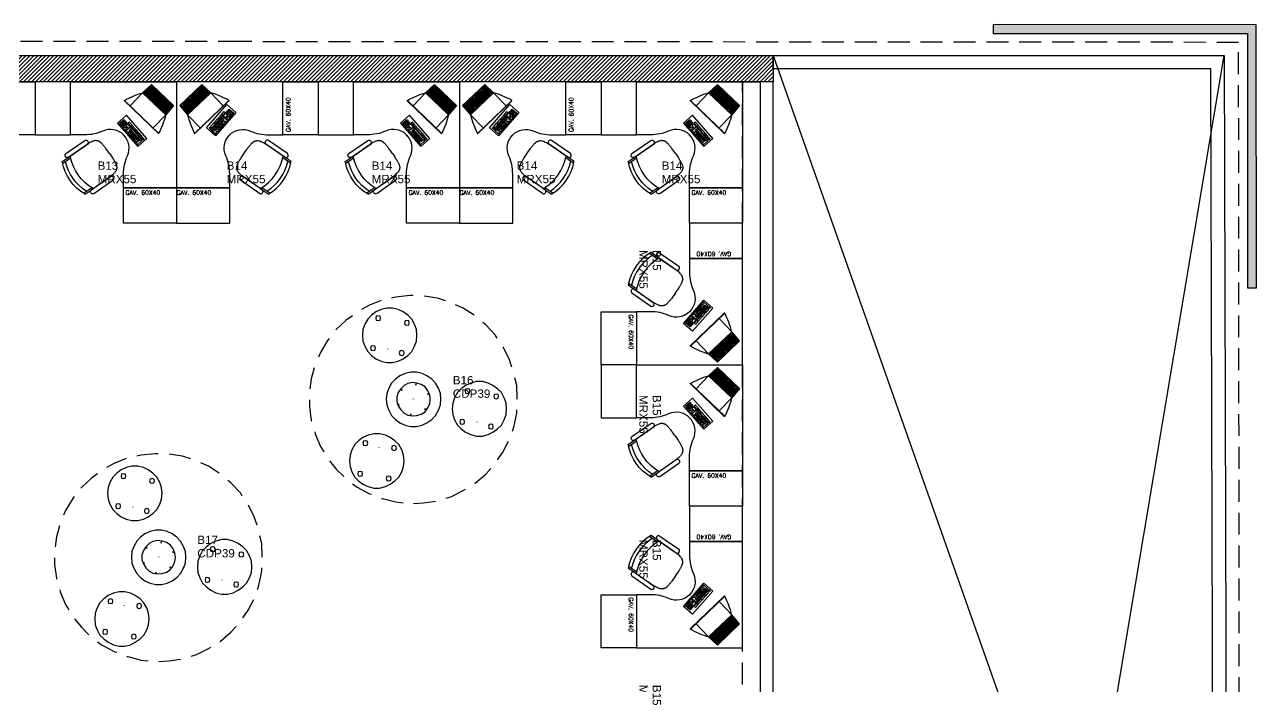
# Model space of a CAD drawing. Header units: millimetres. Extents: x -101 to 3415, y -52 to 1366.
# Drawn here: x 103.34 to 117.38, y 122.81 to 130.35 of the extents above; entities that cross this region are included whole.
import ezdxf

# ---------------------------------------------------------------- set-up
doc = ezdxf.new("R2010")
doc.units = ezdxf.units.MM
doc.linetypes.add('XR LINDERO N$0$A-100a LALA IRAPUATO nave equipo$0$HIDDEN', pattern=[0.375, 0.25, -0.125])
doc.linetypes.add('XR N1-N2$0$HIDDEN', pattern=[0.375, 0.25, -0.125])
for name, color, linetype in [('00_ARQ', 8, 'Continuous'), ('ARQ_MOBILIARIO', 8, 'Continuous'), ('Texto_Iluminación', 7, 'Continuous')]:
    doc.layers.add(name, color=color, linetype=linetype)
doc.styles.add('ROMANS', font='romans.shx')
doc.styles.add('TÍTULO', font='arial.ttf', dxfattribs={"height": 0.19})

# ---------------------------------------------------------------- blocks, each defined once
blk = doc.blocks.new('A$C435F5787')
at = {"linetype": 'ByBlock'}
for p, q in [((0, 0), (0, 0.483)), ((0, 0.483), (0.19, 0.483)), ((0.076, 0.381), (0.076, 0.457)), ((0.076, 0.457), (0.171, 0.457)), ((0.095, 0.438), (0.095, 0.454)), ((0.137, 0.438), (0.095, 0.438)), ((0.095, 0.381), (0.095, 0.435)), ((0.114, 0.384), (0.114, 0.435)), ((0.137, 0.438), (0.137, 0.454)), ((0.171, 0.438), (0.137, 0.438)), ((0.137, 0.381), (0.137, 0.435)), ((0.156, 0.384), (0.156, 0.419)), ((0.156, 0.419), (0.171, 0.419)), ((0.171, 0.457), (0.171, 0.381)), ((0.19, 0.483), (0.19, 0)), ((0.038, 0.371), (0.063, 0.371)), ((0.038, 0.311), (0.038, 0.371)), ((0.063, 0.311), (0.038, 0.311)), ((0.038, 0.305), (0.063, 0.305)), ((0.038, 0.225), (0.038, 0.305)), ((0.063, 0.225), (0.038, 0.225)), ((0.038, 0.143), (0.038, 0.219)), ((0.038, 0.219), (0.063, 0.219)), ((0.063, 0.371), (0.063, 0.311)), ((0.063, 0.305), (0.063, 0.225)), ((0.063, 0.219), (0.063, 0.143)), ((0.171, 0.381), (0.076, 0.381)), ((0.076, 0.311), (0.076, 0.371)), ((0.076, 0.371), (0.117, 0.371)), ((0.117, 0.311), (0.076, 0.311)), ((0.076, 0.305), (0.076, 0.022)), ((0.175, 0.305), (0.076, 0.305)), ((0.098, 0.273), (0.079, 0.273)), ((0.117, 0.279), (0.098, 0.279)), ((0.098, 0.279), (0.098, 0.273)), ((0.098, 0.051), (0.098, 0.267)), ((0.117, 0.371), (0.117, 0.311)), ((0.117, 0.267), (0.117, 0.279)), ((0.133, 0.267), (0.117, 0.267)), ((0.117, 0.06), (0.117, 0.257)), ((0.133, 0.33), (0.133, 0.352)), ((0.133, 0.352), (0.152, 0.352)), ((0.152, 0.33), (0.133, 0.33)), ((0.133, 0.257), (0.133, 0.267)), ((0.152, 0.257), (0.133, 0.257)), ((0.137, 0.07), (0.137, 0.254)), ((0.152, 0.352), (0.152, 0.371)), ((0.152, 0.371), (0.175, 0.371)), ((0.152, 0.311), (0.152, 0.33)), ((0.175, 0.311), (0.152, 0.311)), ((0.156, 0.254), (0.156, 0.276)), ((0.156, 0.276), (0.175, 0.276)), ((0.175, 0.254), (0.156, 0.254)), ((0.156, 0.095), (0.156, 0.229)), ((0.156, 0.229), (0.175, 0.229)), ((0.175, 0.371), (0.175, 0.311)), ((0.175, 0.276), (0.175, 0.305)), ((0.175, 0.067), (0.175, 0.254)), ((0.063, 0.143), (0.038, 0.143)), ((0.038, 0.133), (0.063, 0.133)), ((0.038, 0.057), (0.038, 0.133)), ((0.063, 0.057), (0.038, 0.057)), ((0.038, 0.044), (0.063, 0.044)), ((0.038, 0.022), (0.038, 0.044)), ((0.063, 0.022), (0.038, 0.022)), ((0.063, 0.133), (0.063, 0.057)), ((0.063, 0.044), (0.063, 0.022)), ((0.076, 0.022), (0.175, 0.022)), ((0.079, 0.041), (0.095, 0.041)), ((0.095, 0.041), (0.095, 0.048)), ((0.095, 0.048), (0.117, 0.048)), ((0.117, 0.048), (0.117, 0.054)), ((0.117, 0.054), (0.137, 0.054)), ((0.137, 0.054), (0.137, 0.063)), ((0.137, 0.063), (0.156, 0.063)), ((0.175, 0.095), (0.156, 0.095)), ((0.156, 0.051), (0.156, 0.067)), ((0.156, 0.067), (0.175, 0.067)), ((0.175, 0.051), (0.156, 0.051)), ((0.175, 0.022), (0.175, 0.051)), ((0.19, 0), (0, 0))]:
    blk.add_line(p, q, dxfattribs=at)
blk = doc.blocks.new('m-tv pla')
h = blk.add_hatch()
h.set_pattern_fill('ANSI31', color=256, scale=0.005, angle=45, style=0)
h.set_pattern_definition([(90, (-254.158094, -242.753814), (-0.015875, 2e-18), [])])
h.paths.add_polyline_path([(0.24, -0.474), (0.25, -0.284), (-0.25, -0.284), (-0.24, -0.474)])
for p, q in [((0.373, 0), (-0.373, 0)), ((-0.368, 0.006), (0.368, 0.006)), ((-0.25, -0.284), (-0.25, 0)), ((0.25, -0.284), (0.25, 0)), ((-0.24, -0.474), (-0.25, -0.284)), ((-0.25, -0.284), (0.25, -0.284)), ((0.24, -0.474), (0.25, -0.284)), ((-0.24, -0.474), (0.24, -0.474))]:
    blk.add_line(p, q)
for centre, radius, start, end in [((-0.368, 0.001), 0.005, 90, 196.7752), ((0.898, 0.383), 1.327, 196.7752, 210.1505), ((-0.898, 0.383), 1.327, 329.8495, 343.2248), ((0.368, 0.001), 0.005, 343.2248, 90)]:
    blk.add_arc(centre, radius, start, end)
blk = doc.blocks.new('A$C369842D8')
for p, q in [((0.05, 0.491), (0.05, 0.381)), ((0.07, 0.5), (0.07, 0.39)), ((0.48, 0.5), (0.48, 0.39)), ((0.5, 0.491), (0.5, 0.381)), ((0, 0.405), (0, 0.145)), ((0.05, 0.405), (0.05, 0.145)), ((0.05, 0.38), (0.05, 0.13)), ((0.5, 0.405), (0.5, 0.145)), ((0.5, 0.38), (0.5, 0.13)), ((0.55, 0.405), (0.55, 0.145))]:
    blk.add_line(p, q)
for points in [[(0.275, 0), (0.262, 0), (0.249, 0), (0.236, 0.001), (0.224, 0.001), (0.212, 0.001), (0.201, 0.002), (0.19, 0.003), (0.181, 0.003), (0.172, 0.004), (0.164, 0.005), (0.157, 0.005), (0.15, 0.006), (0.145, 0.007), (0.139, 0.008), (0.134, 0.009), (0.13, 0.009), (0.126, 0.01), (0.122, 0.011), (0.118, 0.012), (0.114, 0.013), (0.111, 0.014), (0.108, 0.015), (0.105, 0.017), (0.102, 0.018), (0.1, 0.019), (0.097, 0.021), (0.095, 0.022), (0.093, 0.024), (0.091, 0.025), (0.089, 0.027), (0.087, 0.028), (0.085, 0.03), (0.083, 0.032), (0.081, 0.034), (0.079, 0.036), (0.077, 0.039), (0.075, 0.041), (0.073, 0.044), (0.071, 0.048), (0.068, 0.051), (0.066, 0.056), (0.064, 0.061), (0.062, 0.067), (0.059, 0.075), (0.057, 0.085), (0.055, 0.097), (0.052, 0.112), (0.05, 0.13)], [(0.275, 0), (0.288, 0), (0.301, 0), (0.314, 0.001), (0.326, 0.001), (0.338, 0.001), (0.349, 0.002), (0.36, 0.003), (0.369, 0.003), (0.378, 0.004), (0.386, 0.005), (0.393, 0.005), (0.4, 0.006), (0.405, 0.007), (0.411, 0.008), (0.416, 0.009), (0.42, 0.009), (0.424, 0.01), (0.428, 0.011), (0.432, 0.012), (0.436, 0.013), (0.439, 0.014), (0.442, 0.015), (0.445, 0.017), (0.448, 0.018), (0.45, 0.019), (0.453, 0.021), (0.455, 0.022), (0.457, 0.024), (0.459, 0.025), (0.461, 0.027), (0.463, 0.028), (0.465, 0.03), (0.467, 0.032), (0.469, 0.034), (0.471, 0.036), (0.473, 0.039), (0.475, 0.041), (0.477, 0.044), (0.479, 0.048), (0.482, 0.051), (0.484, 0.056), (0.486, 0.061), (0.488, 0.067), (0.491, 0.075), (0.493, 0.085), (0.495, 0.097), (0.498, 0.112), (0.5, 0.13)]]:
    blk.add_lwpolyline(points)
for centre, radius, start, end in [((0.025, 0.405), 0.025, 0, 180), ((0.275, 0), 0.54, 65.3885, 114.6115), ((0.275, -0.11), 0.54, 65.3885, 114.6115), ((0.275, -0.04), 0.54, 67.7008, 112.2992), ((0.525, 0.405), 0.025, 0, 180), ((0.025, 0.145), 0.025, 180, 0), ((0.525, 0.145), 0.025, 180, 0)]:
    blk.add_arc(centre, radius, start, end)
blk = doc.blocks.new('*U392')
at = {"layer": 'Texto_Iluminación', "ltscale": 0.3, "style": 'TÍTULO'}
for s, p in [('B13', (-0.278, -0.03, 0.181)), ('MRX55', (-0.278, -0.183, 0.181))]:
    blk.add_text(s, height=0.095, dxfattribs=at).set_placement(p)
blk = doc.blocks.new('*U393')
at = {"layer": 'Texto_Iluminación', "color": 0, "linetype": 'ByBlock', "lineweight": -2, "transparency": 16777216}
for p in [(0, 0), (1.653, 0), (3.306, 0), (4.959, 0)]:
    blk.add_blockref('*U392', p, dxfattribs=at)
blk = doc.blocks.new('*U394')
at = {"layer": 'Texto_Iluminación', "ltscale": 0.3, "style": 'TÍTULO'}
for s, p in [('B14', (-0.278, -0.03, 0.181)), ('MRX55', (-0.278, -0.183, 0.181))]:
    blk.add_text(s, height=0.095, dxfattribs=at).set_placement(p)
blk = doc.blocks.new('*U395')
at = {"layer": 'Texto_Iluminación', "color": 0, "linetype": 'ByBlock', "lineweight": -2, "transparency": 16777216}
for p in [(0, 0), (1.653, 0), (3.306, 0), (4.959, 0)]:
    blk.add_blockref('*U394', p, dxfattribs=at)
blk = doc.blocks.new('*U396')
at = {"layer": 'Texto_Iluminación', "ltscale": 0.3, "style": 'TÍTULO'}
for s, p in [('B15', (-0.278, -0.03, 0.181)), ('MRX55', (-0.278, -0.183, 0.181))]:
    blk.add_text(s, height=0.095, dxfattribs=at).set_placement(p)
blk = doc.blocks.new('*U397')
at = {"layer": 'Texto_Iluminación', "color": 0, "linetype": 'ByBlock', "lineweight": -2, "transparency": 16777216}
for p in [(0, 0), (1.653, 0), (3.306, 0), (4.959, 0)]:
    blk.add_blockref('*U396', p, dxfattribs=at)

msp = doc.modelspace()

# ---------------------------------------------------------------- hatches: boundary and pattern name
at = {"layer": '00_ARQ'}
msp.add_hatch(color=256, dxfattribs=at).paths.add_polyline_path([(114.376, 130.254), (117.276, 130.252), (117.279, 127.352), (117.379, 127.352), (117.376, 130.352), (114.376, 130.354)])
h = msp.add_hatch(dxfattribs=at)
h.set_pattern_fill('ANSI31', color=8, scale=0.01)
h.set_pattern_definition([(45, (86.484832, 130.19525), (-0.02245064, 0.02245064), [])])
h.paths.add_polyline_path([(91.261, 130.002), (111.871, 130.002), (111.871, 129.702), (91.261, 129.702)])

# ---------------------------------------------------------------- linework, layer by layer
for p, q in [((111.871, 130.002), (117.052, 115.305)), ((114.571, 115.455), (117.01, 130.002))]:
    msp.add_line(p, q, dxfattribs=at)
for points in [[(114.376, 130.254), (117.276, 130.252), (117.279, 127.352), (117.379, 127.352), (117.376, 130.352), (114.376, 130.354)], [(91.261, 130.002), (111.871, 130.002), (111.871, 129.702), (91.261, 129.702)]]:
    msp.add_lwpolyline(points, close=True, dxfattribs=at)
at = {"layer": '00_ARQ', "linetype": 'XR LINDERO N$0$A-100a LALA IRAPUATO nave equipo$0$HIDDEN'}
msp.add_lwpolyline([(86.454, 115.155), (93.25, 115.157), (106.207, 115.157), (117.219, 115.155), (117.185, 121.539), (117.176, 130.152), (105.79, 130.16), (96.517, 130.164), (89.028, 130.166), (86.485, 130.195), (86.454, 115.155)], dxfattribs=at)
at = {"layer": '00_ARQ', "ltscale": 2}
msp.add_lwpolyline([(114.571, 115.455), (116.902, 115.455), (116.861, 129.852), (111.871, 129.852), (111.871, 130.002), (117.01, 130.002), (117.052, 115.305), (114.571, 115.305)], close=True, dxfattribs=at)
at = {"layer": '00_ARQ', "linetype": 'XR N1-N2$0$HIDDEN'}
msp.add_lwpolyline([(111.521, 117.955), (111.521, 129.702), (111.721, 129.702), (111.721, 117.955)], close=True, dxfattribs=at)
at = {"layer": '00_ARQ', "linetype": 'Continuous'}
msp.add_lwpolyline([(111.721, 129.702), (111.721, 121.656), (111.871, 121.656), (111.871, 129.702)], close=True, dxfattribs=at)
at = {"layer": 'ARQ_MOBILIARIO'}
for p, q in [((107.568, 127.247), (107.519, 127.237)), ((107.726, 127.264), (107.568, 127.247)), ((107.764, 127.264), (107.726, 127.264)), ((108.042, 127.237), (107.889, 127.258)), ((108.134, 127.204), (108.042, 127.237)), ((107.269, 127.155), (107.176, 127.106)), ((107.399, 127.209), (107.269, 127.155)), ((107.399, 127.106), (107.339, 127.079)), ((107.465, 127.122), (107.399, 127.106)), ((107.53, 127.122), (107.465, 127.122)), ((107.595, 127.106), (107.53, 127.122)), ((107.65, 127.079), (107.595, 127.106)), ((108.336, 127.122), (108.249, 127.16)), ((108.461, 127.04), (108.336, 127.122)), ((107.002, 126.986), (106.888, 126.877)), ((107.073, 127.035), (107.002, 126.986)), ((107.247, 126.997), (107.214, 126.937)), ((107.291, 127.04), (107.247, 126.997)), ((107.339, 127.079), (107.291, 127.04)), ((107.345, 127.029), (107.339, 127.008)), ((107.339, 127.008), (107.345, 126.986)), ((107.367, 127.035), (107.345, 127.029)), ((107.345, 126.986), (107.367, 126.981)), ((107.389, 127.029), (107.367, 127.035)), ((107.367, 126.981), (107.389, 126.986)), ((107.394, 127.008), (107.389, 127.029)), ((107.389, 126.986), (107.394, 127.008)), ((107.394, 127.008), (107.394, 127.008)), ((107.704, 127.04), (107.65, 127.079)), ((107.672, 126.975), (107.666, 126.953)), ((107.666, 126.953), (107.672, 126.931)), ((107.693, 126.981), (107.672, 126.975)), ((107.715, 126.975), (107.693, 126.981)), ((107.748, 126.997), (107.704, 127.04)), ((107.721, 126.953), (107.715, 126.975)), ((107.715, 126.931), (107.721, 126.953)), ((107.721, 126.953), (107.721, 126.953)), ((107.781, 126.937), (107.748, 126.997)), ((108.592, 126.931), (108.559, 126.959)), ((106.888, 126.877), (106.882, 126.872)), ((107.193, 126.877), (107.187, 126.812)), ((107.187, 126.812), (107.193, 126.746)), ((107.214, 126.937), (107.193, 126.877)), ((107.672, 126.931), (107.693, 126.926)), ((107.693, 126.926), (107.715, 126.931)), ((107.802, 126.877), (107.781, 126.937)), ((107.808, 126.812), (107.802, 126.877)), ((107.802, 126.746), (107.808, 126.812)), ((107.808, 126.812), (107.808, 126.812)), ((108.701, 126.817), (108.592, 126.931)), ((108.723, 126.779), (108.701, 126.817)), ((106.79, 126.752), (106.708, 126.616)), ((106.806, 126.774), (106.79, 126.752)), ((107.193, 126.746), (107.214, 126.687)), ((107.214, 126.687), (107.247, 126.627)), ((107.285, 126.687), (107.28, 126.665)), ((107.307, 126.692), (107.285, 126.687)), ((107.329, 126.687), (107.307, 126.692)), ((107.334, 126.665), (107.329, 126.687)), ((107.748, 126.627), (107.781, 126.687)), ((107.781, 126.687), (107.802, 126.746)), ((108.859, 126.545), (108.793, 126.676)), ((106.708, 126.616), (106.686, 126.561)), ((107.247, 126.627), (107.291, 126.583)), ((107.28, 126.665), (107.285, 126.643)), ((107.285, 126.643), (107.307, 126.638)), ((107.291, 126.583), (107.339, 126.545)), ((107.307, 126.638), (107.329, 126.643)), ((107.329, 126.643), (107.334, 126.665)), ((107.334, 126.665), (107.334, 126.665)), ((107.339, 126.545), (107.399, 126.518)), ((107.476, 126.654), (107.476, 126.659)), ((107.595, 126.518), (107.65, 126.545)), ((107.612, 126.632), (107.606, 126.61)), ((107.606, 126.61), (107.612, 126.589)), ((107.634, 126.638), (107.612, 126.632)), ((107.612, 126.589), (107.634, 126.583)), ((107.655, 126.632), (107.634, 126.638)), ((107.634, 126.583), (107.655, 126.589)), ((107.65, 126.545), (107.704, 126.583)), ((107.661, 126.61), (107.655, 126.632)), ((107.655, 126.589), (107.661, 126.61)), ((107.661, 126.61), (107.661, 126.61)), ((107.704, 126.583), (107.748, 126.627)), ((108.891, 126.447), (108.859, 126.545)), ((106.637, 126.442), (106.604, 126.316)), ((107.399, 126.518), (107.465, 126.501)), ((107.465, 126.501), (107.53, 126.501)), ((107.53, 126.501), (107.595, 126.518)), ((107.737, 126.392), (107.672, 126.376)), ((107.802, 126.392), (107.737, 126.392)), ((107.868, 126.376), (107.802, 126.392)), ((106.604, 126.316), (106.588, 126.202)), ((107.519, 126.267), (107.487, 126.207)), ((107.563, 126.311), (107.519, 126.267)), ((107.612, 126.349), (107.563, 126.311)), ((107.672, 126.376), (107.612, 126.349)), ((107.704, 126.262), (107.661, 126.24)), ((107.759, 126.273), (107.704, 126.262)), ((107.808, 126.267), (107.759, 126.273)), ((107.797, 126.256), (107.791, 126.251)), ((107.791, 126.251), (107.797, 126.246)), ((107.802, 126.251), (107.797, 126.256)), ((107.797, 126.246), (107.802, 126.251)), ((107.802, 126.251), (107.802, 126.251)), ((107.857, 126.251), (107.808, 126.267)), ((107.9, 126.224), (107.857, 126.251)), ((107.922, 126.349), (107.868, 126.376)), ((107.977, 126.311), (107.922, 126.349)), ((108.02, 126.267), (107.977, 126.311)), ((108.053, 126.207), (108.02, 126.267)), ((108.423, 126.267), (108.363, 126.24)), ((108.488, 126.284), (108.423, 126.267)), ((108.554, 126.284), (108.488, 126.284)), ((108.619, 126.267), (108.554, 126.284)), ((108.674, 126.24), (108.619, 126.267)), ((108.946, 126.24), (108.924, 126.327)), ((107.465, 126.148), (107.459, 126.082)), ((107.487, 126.207), (107.465, 126.148)), ((107.595, 126.158), (107.579, 126.109)), ((107.579, 126.109), (107.579, 126.055)), ((107.623, 126.202), (107.595, 126.158)), ((107.661, 126.24), (107.623, 126.202)), ((107.634, 126.196), (107.628, 126.191)), ((107.628, 126.191), (107.634, 126.186)), ((107.639, 126.191), (107.634, 126.196)), ((107.634, 126.186), (107.639, 126.191)), ((107.639, 126.191), (107.639, 126.191)), ((107.933, 126.18), (107.9, 126.224)), ((107.933, 126.148), (107.928, 126.142)), ((107.928, 126.142), (107.933, 126.137)), ((107.955, 126.131), (107.933, 126.18)), ((107.938, 126.142), (107.933, 126.148)), ((107.933, 126.137), (107.938, 126.142)), ((107.938, 126.142), (107.938, 126.142)), ((107.96, 126.082), (107.955, 126.131)), ((108.075, 126.148), (108.053, 126.207)), ((108.08, 126.082), (108.075, 126.148)), ((108.271, 126.158), (108.238, 126.098)), ((108.314, 126.202), (108.271, 126.158)), ((108.363, 126.24), (108.314, 126.202)), ((108.363, 126.196), (108.358, 126.175)), ((108.358, 126.175), (108.363, 126.153)), ((108.385, 126.202), (108.363, 126.196)), ((108.363, 126.153), (108.385, 126.148)), ((108.407, 126.196), (108.385, 126.202)), ((108.385, 126.148), (108.407, 126.153)), ((108.412, 126.175), (108.407, 126.196)), ((108.407, 126.153), (108.412, 126.175)), ((108.412, 126.175), (108.412, 126.175)), ((108.728, 126.202), (108.674, 126.24)), ((108.69, 126.137), (108.684, 126.115)), ((108.684, 126.115), (108.69, 126.093)), ((108.712, 126.142), (108.69, 126.137)), ((108.734, 126.137), (108.712, 126.142)), ((108.772, 126.158), (108.728, 126.202)), ((108.739, 126.115), (108.734, 126.137)), ((108.734, 126.093), (108.739, 126.115)), ((108.739, 126.115), (108.739, 126.115)), ((108.804, 126.098), (108.772, 126.158)), ((108.951, 126.082), (108.946, 126.24)), ((106.583, 126.077), (106.583, 126)), ((106.583, 126), (106.604, 125.842)), ((107.459, 126.082), (107.465, 126.017)), ((107.465, 126.017), (107.487, 125.957)), ((107.579, 126.055), (107.595, 126.006)), ((107.601, 126.022), (107.595, 126.017)), ((107.595, 126.017), (107.601, 126.011)), ((107.595, 126.006), (107.623, 125.962)), ((107.606, 126.017), (107.601, 126.022)), ((107.601, 126.011), (107.606, 126.017)), ((107.606, 126.017), (107.606, 126.017)), ((107.77, 126.082), (107.77, 126.088)), ((107.9, 125.973), (107.895, 125.968)), ((107.9, 125.94), (107.933, 125.984)), ((107.906, 125.968), (107.9, 125.973)), ((107.933, 125.984), (107.955, 126.033)), ((107.955, 126.033), (107.96, 126.082)), ((107.96, 126.082), (107.96, 126.082)), ((108.053, 125.957), (108.075, 126.017)), ((108.075, 126.017), (108.08, 126.082)), ((108.08, 126.082), (108.08, 126.082)), ((108.216, 126.038), (108.211, 125.973)), ((108.211, 125.973), (108.216, 125.908)), ((108.238, 126.098), (108.216, 126.038)), ((108.69, 126.093), (108.712, 126.088)), ((108.712, 126.088), (108.734, 126.093)), ((108.826, 126.038), (108.804, 126.098)), ((108.831, 125.973), (108.826, 126.038)), ((108.826, 125.908), (108.831, 125.973)), ((108.831, 125.973), (108.831, 125.973)), ((106.604, 125.842), (106.61, 125.832)), ((107.487, 125.957), (107.519, 125.897)), ((107.519, 125.897), (107.563, 125.853)), ((107.563, 125.853), (107.612, 125.815)), ((107.623, 125.962), (107.661, 125.924)), ((107.661, 125.924), (107.704, 125.902)), ((107.704, 125.902), (107.759, 125.892)), ((107.737, 125.913), (107.732, 125.908)), ((107.732, 125.908), (107.737, 125.902)), ((107.742, 125.908), (107.737, 125.913)), ((107.737, 125.902), (107.742, 125.908)), ((107.742, 125.908), (107.742, 125.908)), ((107.759, 125.892), (107.808, 125.897)), ((107.808, 125.897), (107.857, 125.913)), ((107.857, 125.913), (107.9, 125.94)), ((107.895, 125.968), (107.9, 125.962)), ((107.9, 125.962), (107.906, 125.968)), ((107.906, 125.968), (107.906, 125.968)), ((107.922, 125.815), (107.977, 125.853)), ((107.977, 125.853), (108.02, 125.897)), ((108.02, 125.897), (108.053, 125.957)), ((108.216, 125.908), (108.238, 125.848)), ((108.238, 125.848), (108.271, 125.788)), ((108.303, 125.848), (108.298, 125.826)), ((108.325, 125.853), (108.303, 125.848)), ((108.347, 125.848), (108.325, 125.853)), ((108.352, 125.826), (108.347, 125.848)), ((108.772, 125.788), (108.804, 125.848)), ((108.804, 125.848), (108.826, 125.908)), ((108.913, 125.766), (108.946, 125.924)), ((108.946, 125.924), (108.946, 125.962)), ((106.643, 125.712), (106.648, 125.69)), ((106.648, 125.69), (106.708, 125.543)), ((107.318, 125.69), (107.252, 125.674)), ((107.383, 125.69), (107.318, 125.69)), ((107.449, 125.674), (107.383, 125.69)), ((107.612, 125.815), (107.672, 125.788)), ((107.672, 125.788), (107.737, 125.772)), ((107.737, 125.772), (107.802, 125.772)), ((107.802, 125.772), (107.868, 125.788)), ((107.868, 125.788), (107.922, 125.815)), ((108.271, 125.788), (108.314, 125.745)), ((108.298, 125.826), (108.303, 125.804)), ((108.303, 125.804), (108.325, 125.799)), ((108.314, 125.745), (108.363, 125.706)), ((108.325, 125.799), (108.347, 125.804)), ((108.347, 125.804), (108.352, 125.826)), ((108.352, 125.826), (108.352, 125.826)), ((108.363, 125.706), (108.423, 125.679)), ((108.494, 125.821), (108.494, 125.826)), ((108.619, 125.679), (108.674, 125.706)), ((108.63, 125.794), (108.625, 125.772)), ((108.625, 125.772), (108.63, 125.75)), ((108.652, 125.799), (108.63, 125.794)), ((108.63, 125.75), (108.652, 125.745)), ((108.674, 125.794), (108.652, 125.799)), ((108.652, 125.745), (108.674, 125.75)), ((108.679, 125.772), (108.674, 125.794)), ((108.674, 125.75), (108.679, 125.772)), ((108.674, 125.706), (108.728, 125.745)), ((108.679, 125.772), (108.679, 125.772)), ((108.728, 125.745), (108.772, 125.788)), ((108.897, 125.717), (108.913, 125.766)), ((107.1, 125.565), (107.067, 125.505)), ((107.143, 125.609), (107.1, 125.565)), ((107.193, 125.647), (107.143, 125.609)), ((107.252, 125.674), (107.193, 125.647)), ((107.198, 125.603), (107.193, 125.581)), ((107.193, 125.581), (107.198, 125.559)), ((107.22, 125.609), (107.198, 125.603)), ((107.198, 125.559), (107.22, 125.554)), ((107.241, 125.603), (107.22, 125.609)), ((107.22, 125.554), (107.241, 125.559)), ((107.247, 125.581), (107.241, 125.603)), ((107.241, 125.559), (107.247, 125.581)), ((107.247, 125.581), (107.247, 125.581)), ((107.503, 125.647), (107.449, 125.674)), ((107.557, 125.609), (107.503, 125.647)), ((107.525, 125.549), (107.519, 125.527)), ((107.547, 125.554), (107.525, 125.549)), ((107.568, 125.549), (107.547, 125.554)), ((107.601, 125.565), (107.557, 125.609)), ((107.574, 125.527), (107.568, 125.549)), ((107.634, 125.505), (107.601, 125.565)), ((108.423, 125.679), (108.488, 125.663)), ((108.488, 125.663), (108.554, 125.663)), ((108.554, 125.663), (108.619, 125.679)), ((108.788, 125.478), (108.853, 125.603)), ((104.493, 125.407), (104.363, 125.353)), ((104.662, 125.445), (104.613, 125.435)), ((104.82, 125.462), (104.662, 125.445)), ((104.858, 125.462), (104.82, 125.462)), ((105.136, 125.435), (104.984, 125.456)), ((105.229, 125.402), (105.136, 125.435)), ((106.708, 125.543), (106.746, 125.483)), ((107.045, 125.445), (107.04, 125.38)), ((107.067, 125.505), (107.045, 125.445)), ((107.378, 125.532), (107.378, 125.538)), ((107.519, 125.527), (107.525, 125.505)), ((107.525, 125.505), (107.547, 125.5)), ((107.547, 125.5), (107.568, 125.505)), ((107.568, 125.505), (107.574, 125.527)), ((107.574, 125.527), (107.574, 125.527)), ((107.655, 125.445), (107.634, 125.505)), ((107.661, 125.38), (107.655, 125.445)), ((108.728, 125.391), (108.788, 125.478)), ((104.363, 125.353), (104.27, 125.304)), ((104.434, 125.277), (104.385, 125.238)), ((104.493, 125.304), (104.434, 125.277)), ((104.559, 125.32), (104.493, 125.304)), ((104.624, 125.32), (104.559, 125.32)), ((104.69, 125.304), (104.624, 125.32)), ((104.744, 125.277), (104.69, 125.304)), ((104.798, 125.238), (104.744, 125.277)), ((105.43, 125.32), (105.343, 125.358)), ((105.555, 125.238), (105.43, 125.32)), ((106.811, 125.38), (106.888, 125.287)), ((106.888, 125.287), (106.975, 125.2)), ((107.04, 125.38), (107.045, 125.314)), ((107.045, 125.314), (107.067, 125.255)), ((107.634, 125.255), (107.655, 125.314)), ((107.655, 125.314), (107.661, 125.38)), ((107.661, 125.38), (107.661, 125.38)), ((108.592, 125.227), (108.652, 125.293)), ((104.096, 125.184), (103.982, 125.075)), ((104.167, 125.233), (104.096, 125.184)), ((104.308, 125.135), (104.287, 125.075)), ((104.341, 125.195), (104.308, 125.135)), ((104.385, 125.238), (104.341, 125.195)), ((104.439, 125.228), (104.434, 125.206)), ((104.434, 125.206), (104.439, 125.184)), ((104.461, 125.233), (104.439, 125.228)), ((104.439, 125.184), (104.461, 125.179)), ((104.483, 125.228), (104.461, 125.233)), ((104.461, 125.179), (104.483, 125.184)), ((104.488, 125.206), (104.483, 125.228)), ((104.483, 125.184), (104.488, 125.206)), ((104.488, 125.206), (104.488, 125.206)), ((104.766, 125.173), (104.76, 125.151)), ((104.76, 125.151), (104.766, 125.129)), ((104.788, 125.179), (104.766, 125.173)), ((104.766, 125.129), (104.788, 125.124)), ((104.809, 125.173), (104.788, 125.179)), ((104.788, 125.124), (104.809, 125.129)), ((104.842, 125.195), (104.798, 125.238)), ((104.815, 125.151), (104.809, 125.173)), ((104.809, 125.129), (104.815, 125.151)), ((104.815, 125.151), (104.815, 125.151)), ((104.875, 125.135), (104.842, 125.195)), ((104.896, 125.075), (104.875, 125.135)), ((105.686, 125.129), (105.653, 125.157)), ((105.795, 125.015), (105.686, 125.129)), ((107.067, 125.255), (107.1, 125.195)), ((107.1, 125.195), (107.143, 125.151)), ((107.138, 125.255), (107.133, 125.233)), ((107.133, 125.233), (107.138, 125.211)), ((107.16, 125.26), (107.138, 125.255)), ((107.138, 125.211), (107.16, 125.205)), ((107.143, 125.151), (107.193, 125.113)), ((107.182, 125.255), (107.16, 125.26)), ((107.16, 125.205), (107.182, 125.211)), ((107.187, 125.233), (107.182, 125.255)), ((107.182, 125.211), (107.187, 125.233)), ((107.187, 125.233), (107.187, 125.233)), ((107.465, 125.2), (107.459, 125.178)), ((107.459, 125.178), (107.465, 125.157)), ((107.487, 125.205), (107.465, 125.2)), ((107.465, 125.157), (107.487, 125.151)), ((107.508, 125.2), (107.487, 125.205)), ((107.487, 125.151), (107.508, 125.157)), ((107.503, 125.113), (107.557, 125.151)), ((107.514, 125.178), (107.508, 125.2)), ((107.508, 125.157), (107.514, 125.178)), ((107.514, 125.178), (107.514, 125.178)), ((107.557, 125.151), (107.601, 125.195)), ((107.601, 125.195), (107.634, 125.255)), ((108.472, 125.124), (108.592, 125.227)), ((103.982, 125.075), (103.976, 125.07)), ((104.287, 125.075), (104.281, 125.01)), ((104.281, 125.01), (104.287, 124.944)), ((104.902, 125.01), (104.896, 125.075)), ((104.896, 124.944), (104.902, 125.01)), ((104.902, 125.01), (104.902, 125.01)), ((105.817, 124.977), (105.795, 125.015)), ((107.073, 125.118), (107.127, 125.08)), ((107.127, 125.08), (107.269, 125.004)), ((107.193, 125.113), (107.252, 125.086)), ((107.252, 125.086), (107.318, 125.069)), ((107.269, 125.004), (107.291, 124.999)), ((107.318, 125.069), (107.383, 125.069)), ((107.383, 125.069), (107.449, 125.086)), ((107.449, 125.086), (107.503, 125.113)), ((108.194, 124.971), (108.336, 125.042)), ((108.336, 125.042), (108.363, 125.059)), ((108.467, 125.124), (108.472, 125.124)), ((103.884, 124.95), (103.802, 124.814)), ((103.9, 124.972), (103.884, 124.95)), ((104.287, 124.944), (104.308, 124.885)), ((104.308, 124.885), (104.341, 124.825)), ((104.379, 124.885), (104.374, 124.863)), ((104.374, 124.863), (104.379, 124.841)), ((104.401, 124.89), (104.379, 124.885)), ((104.423, 124.885), (104.401, 124.89)), ((104.428, 124.863), (104.423, 124.885)), ((104.423, 124.841), (104.428, 124.863)), ((104.428, 124.863), (104.428, 124.863)), ((104.57, 124.852), (104.57, 124.857)), ((104.842, 124.825), (104.875, 124.885)), ((104.875, 124.885), (104.896, 124.944)), ((105.953, 124.743), (105.887, 124.874)), ((107.405, 124.949), (107.416, 124.949)), ((107.416, 124.949), (107.568, 124.911)), ((107.568, 124.911), (107.65, 124.901)), ((107.77, 124.895), (107.884, 124.901)), ((107.884, 124.901), (108.02, 124.922)), ((108.14, 124.955), (108.194, 124.971)), ((103.802, 124.814), (103.78, 124.759)), ((104.341, 124.825), (104.385, 124.781)), ((104.379, 124.841), (104.401, 124.836)), ((104.385, 124.781), (104.434, 124.743)), ((104.401, 124.836), (104.423, 124.841)), ((104.434, 124.743), (104.493, 124.716)), ((104.493, 124.716), (104.559, 124.7)), ((104.624, 124.7), (104.69, 124.716)), ((104.69, 124.716), (104.744, 124.743)), ((104.706, 124.83), (104.7, 124.808)), ((104.7, 124.808), (104.706, 124.787)), ((104.728, 124.836), (104.706, 124.83)), ((104.706, 124.787), (104.728, 124.781)), ((104.749, 124.83), (104.728, 124.836)), ((104.728, 124.781), (104.749, 124.787)), ((104.744, 124.743), (104.798, 124.781)), ((104.755, 124.808), (104.749, 124.83)), ((104.749, 124.787), (104.755, 124.808)), ((104.755, 124.808), (104.755, 124.808)), ((104.798, 124.781), (104.842, 124.825)), ((105.985, 124.645), (105.953, 124.743)), ((103.731, 124.64), (103.699, 124.514)), ((104.559, 124.7), (104.624, 124.7)), ((104.766, 124.574), (104.706, 124.547)), ((104.831, 124.591), (104.766, 124.574)), ((104.896, 124.591), (104.831, 124.591)), ((104.962, 124.574), (104.896, 124.591)), ((105.016, 124.547), (104.962, 124.574)), ((103.699, 124.514), (103.682, 124.4)), ((104.613, 124.465), (104.581, 124.405)), ((104.657, 124.509), (104.613, 124.465)), ((104.706, 124.547), (104.657, 124.509)), ((104.755, 124.438), (104.717, 124.4)), ((104.798, 124.46), (104.755, 124.438)), ((104.853, 124.471), (104.798, 124.46)), ((104.902, 124.465), (104.853, 124.471)), ((104.891, 124.454), (104.886, 124.449)), ((104.886, 124.449), (104.891, 124.444)), ((104.896, 124.449), (104.891, 124.454)), ((104.891, 124.444), (104.896, 124.449)), ((104.896, 124.449), (104.896, 124.449)), ((104.951, 124.449), (104.902, 124.465)), ((104.994, 124.422), (104.951, 124.449)), ((105.071, 124.509), (105.016, 124.547)), ((105.114, 124.465), (105.071, 124.509)), ((105.147, 124.405), (105.114, 124.465)), ((105.457, 124.438), (105.408, 124.4)), ((105.517, 124.465), (105.457, 124.438)), ((105.582, 124.482), (105.517, 124.465)), ((105.648, 124.482), (105.582, 124.482)), ((105.713, 124.465), (105.648, 124.482)), ((105.768, 124.438), (105.713, 124.465)), ((105.822, 124.4), (105.768, 124.438)), ((106.04, 124.438), (106.018, 124.525)), ((106.045, 124.28), (106.04, 124.438)), ((104.559, 124.346), (104.553, 124.28)), ((104.581, 124.405), (104.559, 124.346)), ((104.69, 124.356), (104.673, 124.307)), ((104.673, 124.307), (104.673, 124.253)), ((104.717, 124.4), (104.69, 124.356)), ((104.728, 124.394), (104.722, 124.389)), ((104.722, 124.389), (104.728, 124.384)), ((104.733, 124.389), (104.728, 124.394)), ((104.728, 124.384), (104.733, 124.389)), ((104.733, 124.389), (104.733, 124.389)), ((104.864, 124.28), (104.864, 124.286)), ((105.027, 124.378), (104.994, 124.422)), ((105.027, 124.346), (105.022, 124.34)), ((105.022, 124.34), (105.027, 124.335)), ((105.049, 124.329), (105.027, 124.378)), ((105.032, 124.34), (105.027, 124.346)), ((105.027, 124.335), (105.032, 124.34)), ((105.032, 124.34), (105.032, 124.34)), ((105.054, 124.28), (105.049, 124.329)), ((105.169, 124.346), (105.147, 124.405)), ((105.174, 124.28), (105.169, 124.346)), ((105.332, 124.296), (105.31, 124.237)), ((105.365, 124.356), (105.332, 124.296)), ((105.408, 124.4), (105.365, 124.356)), ((105.457, 124.394), (105.452, 124.373)), ((105.452, 124.373), (105.457, 124.351)), ((105.479, 124.4), (105.457, 124.394)), ((105.457, 124.351), (105.479, 124.346)), ((105.501, 124.394), (105.479, 124.4)), ((105.479, 124.346), (105.501, 124.351)), ((105.506, 124.373), (105.501, 124.394)), ((105.501, 124.351), (105.506, 124.373)), ((105.506, 124.373), (105.506, 124.373)), ((105.784, 124.335), (105.778, 124.313)), ((105.778, 124.313), (105.784, 124.291)), ((105.806, 124.34), (105.784, 124.335)), ((105.784, 124.291), (105.806, 124.286)), ((105.828, 124.335), (105.806, 124.34)), ((105.806, 124.286), (105.828, 124.291)), ((105.866, 124.356), (105.822, 124.4)), ((105.833, 124.313), (105.828, 124.335)), ((105.828, 124.291), (105.833, 124.313)), ((105.833, 124.313), (105.833, 124.313)), ((105.898, 124.296), (105.866, 124.356)), ((105.92, 124.237), (105.898, 124.296)), ((103.677, 124.275), (103.677, 124.198)), ((103.677, 124.198), (103.699, 124.041)), ((104.553, 124.28), (104.559, 124.215)), ((104.559, 124.215), (104.581, 124.155)), ((104.581, 124.155), (104.613, 124.095)), ((104.673, 124.253), (104.69, 124.204)), ((104.695, 124.22), (104.69, 124.215)), ((104.69, 124.215), (104.695, 124.209)), ((104.69, 124.204), (104.717, 124.16)), ((104.7, 124.215), (104.695, 124.22)), ((104.695, 124.209), (104.7, 124.215)), ((104.7, 124.215), (104.7, 124.215)), ((104.717, 124.16), (104.755, 124.122)), ((104.994, 124.171), (104.989, 124.166)), ((104.989, 124.166), (104.994, 124.16)), ((104.994, 124.139), (105.027, 124.182)), ((105, 124.166), (104.994, 124.171)), ((104.994, 124.16), (105, 124.166)), ((105, 124.166), (105, 124.166)), ((105.027, 124.182), (105.049, 124.231)), ((105.049, 124.231), (105.054, 124.28)), ((105.054, 124.28), (105.054, 124.28)), ((105.114, 124.095), (105.147, 124.155)), ((105.147, 124.155), (105.169, 124.215)), ((105.169, 124.215), (105.174, 124.28)), ((105.174, 124.28), (105.174, 124.28)), ((105.31, 124.237), (105.305, 124.171)), ((105.305, 124.171), (105.31, 124.106)), ((105.925, 124.171), (105.92, 124.237)), ((105.92, 124.106), (105.925, 124.171)), ((105.925, 124.171), (105.925, 124.171)), ((106.04, 124.122), (106.04, 124.16)), ((103.699, 124.041), (103.704, 124.03)), ((104.613, 124.095), (104.657, 124.051)), ((104.657, 124.051), (104.706, 124.013)), ((104.706, 124.013), (104.766, 123.986)), ((104.755, 124.122), (104.798, 124.1)), ((104.798, 124.1), (104.853, 124.09)), ((104.831, 124.111), (104.826, 124.106)), ((104.826, 124.106), (104.831, 124.1)), ((104.836, 124.106), (104.831, 124.111)), ((104.831, 124.1), (104.836, 124.106)), ((104.836, 124.106), (104.836, 124.106)), ((104.853, 124.09), (104.902, 124.095)), ((104.902, 124.095), (104.951, 124.111)), ((104.951, 124.111), (104.994, 124.139)), ((104.962, 123.986), (105.016, 124.013)), ((105.016, 124.013), (105.071, 124.051)), ((105.071, 124.051), (105.114, 124.095)), ((105.31, 124.106), (105.332, 124.046)), ((105.332, 124.046), (105.365, 123.986)), ((105.397, 124.046), (105.392, 124.024)), ((105.392, 124.024), (105.397, 124.002)), ((105.419, 124.051), (105.397, 124.046)), ((105.441, 124.046), (105.419, 124.051)), ((105.446, 124.024), (105.441, 124.046)), ((105.441, 124.002), (105.446, 124.024)), ((105.446, 124.024), (105.446, 124.024)), ((105.588, 124.019), (105.588, 124.024)), ((105.866, 123.986), (105.898, 124.046)), ((105.898, 124.046), (105.92, 124.106)), ((106.007, 123.964), (106.04, 124.122)), ((103.737, 123.91), (103.742, 123.888)), ((103.742, 123.888), (103.802, 123.741)), ((104.347, 123.872), (104.287, 123.845)), ((104.412, 123.888), (104.347, 123.872)), ((104.477, 123.888), (104.412, 123.888)), ((104.543, 123.872), (104.477, 123.888)), ((104.597, 123.845), (104.543, 123.872)), ((104.766, 123.986), (104.831, 123.97)), ((104.831, 123.97), (104.896, 123.97)), ((104.896, 123.97), (104.962, 123.986)), ((105.365, 123.986), (105.408, 123.943)), ((105.397, 124.002), (105.419, 123.997)), ((105.408, 123.943), (105.457, 123.904)), ((105.419, 123.997), (105.441, 124.002)), ((105.457, 123.904), (105.517, 123.877)), ((105.517, 123.877), (105.582, 123.861)), ((105.648, 123.861), (105.713, 123.877)), ((105.713, 123.877), (105.768, 123.904)), ((105.724, 123.992), (105.719, 123.97)), ((105.719, 123.97), (105.724, 123.948)), ((105.746, 123.997), (105.724, 123.992)), ((105.724, 123.948), (105.746, 123.943)), ((105.768, 123.992), (105.746, 123.997)), ((105.746, 123.943), (105.768, 123.948)), ((105.773, 123.97), (105.768, 123.992)), ((105.768, 123.948), (105.773, 123.97)), ((105.768, 123.904), (105.822, 123.943)), ((105.773, 123.97), (105.773, 123.97)), ((105.822, 123.943), (105.866, 123.986)), ((105.991, 123.915), (106.007, 123.964)), ((103.802, 123.741), (103.84, 123.681)), ((104.194, 123.763), (104.161, 123.703)), ((104.238, 123.807), (104.194, 123.763)), ((104.287, 123.845), (104.238, 123.807)), ((104.292, 123.801), (104.287, 123.779)), ((104.287, 123.779), (104.292, 123.757)), ((104.314, 123.807), (104.292, 123.801)), ((104.292, 123.757), (104.314, 123.752)), ((104.336, 123.801), (104.314, 123.807)), ((104.314, 123.752), (104.336, 123.757)), ((104.341, 123.779), (104.336, 123.801)), ((104.336, 123.757), (104.341, 123.779)), ((104.341, 123.779), (104.341, 123.779)), ((104.472, 123.73), (104.472, 123.736)), ((104.651, 123.807), (104.597, 123.845)), ((104.619, 123.747), (104.613, 123.725)), ((104.613, 123.725), (104.619, 123.703)), ((104.641, 123.752), (104.619, 123.747)), ((104.662, 123.747), (104.641, 123.752)), ((104.695, 123.763), (104.651, 123.807)), ((104.668, 123.725), (104.662, 123.747)), ((104.662, 123.703), (104.668, 123.725)), ((104.668, 123.725), (104.668, 123.725)), ((104.728, 123.703), (104.695, 123.763)), ((105.582, 123.861), (105.648, 123.861)), ((105.882, 123.676), (105.947, 123.801)), ((104.14, 123.643), (104.134, 123.578)), ((104.161, 123.703), (104.14, 123.643)), ((104.619, 123.703), (104.641, 123.698)), ((104.641, 123.698), (104.662, 123.703)), ((104.749, 123.643), (104.728, 123.703)), ((104.755, 123.578), (104.749, 123.643)), ((105.822, 123.589), (105.882, 123.676)), ((103.905, 123.578), (103.982, 123.485)), ((103.982, 123.485), (104.069, 123.398)), ((104.134, 123.578), (104.14, 123.512)), ((104.14, 123.512), (104.161, 123.453)), ((104.161, 123.453), (104.194, 123.393)), ((104.232, 123.453), (104.227, 123.431)), ((104.254, 123.458), (104.232, 123.453)), ((104.276, 123.453), (104.254, 123.458)), ((104.281, 123.431), (104.276, 123.453)), ((104.695, 123.393), (104.728, 123.453)), ((104.728, 123.453), (104.749, 123.512)), ((104.749, 123.512), (104.755, 123.578)), ((104.755, 123.578), (104.755, 123.578)), ((105.686, 123.425), (105.746, 123.491)), ((104.167, 123.316), (104.221, 123.278)), ((104.194, 123.393), (104.238, 123.349)), ((104.227, 123.431), (104.232, 123.409)), ((104.232, 123.409), (104.254, 123.403)), ((104.238, 123.349), (104.287, 123.311)), ((104.254, 123.403), (104.276, 123.409)), ((104.276, 123.409), (104.281, 123.431)), ((104.281, 123.431), (104.281, 123.431)), ((104.287, 123.311), (104.347, 123.284)), ((104.543, 123.284), (104.597, 123.311)), ((104.559, 123.398), (104.553, 123.376)), ((104.553, 123.376), (104.559, 123.355)), ((104.581, 123.403), (104.559, 123.398)), ((104.559, 123.355), (104.581, 123.349)), ((104.602, 123.398), (104.581, 123.403)), ((104.581, 123.349), (104.602, 123.355)), ((104.597, 123.311), (104.651, 123.349)), ((104.608, 123.376), (104.602, 123.398)), ((104.602, 123.355), (104.608, 123.376)), ((104.608, 123.376), (104.608, 123.376)), ((104.651, 123.349), (104.695, 123.393)), ((105.561, 123.322), (105.566, 123.322)), ((105.566, 123.322), (105.686, 123.425)), ((104.221, 123.278), (104.363, 123.202)), ((104.347, 123.284), (104.412, 123.267)), ((104.363, 123.202), (104.385, 123.197)), ((104.412, 123.267), (104.477, 123.267)), ((104.477, 123.267), (104.543, 123.284)), ((105.234, 123.153), (105.288, 123.169)), ((105.288, 123.169), (105.43, 123.24)), ((105.43, 123.24), (105.457, 123.257)), ((104.499, 123.148), (104.51, 123.148)), ((104.51, 123.148), (104.662, 123.109)), ((104.662, 123.109), (104.744, 123.099)), ((104.864, 123.093), (104.978, 123.099)), ((104.978, 123.099), (105.114, 123.12))]:
    msp.add_line(p, q, dxfattribs=at)
at = {"layer": 'ARQ_MOBILIARIO', "ltscale": 0.01}
for points in [[(103.455, 129.097), (103.052, 129.097), (103.052, 129.702), (103.455, 129.702)], [(103.455, 129.097), (103.858, 129.097), (103.858, 129.702), (103.455, 129.702)], [(106.682, 129.097), (106.278, 129.097), (106.278, 129.702), (106.682, 129.702)], [(106.682, 129.097), (107.085, 129.097), (107.085, 129.702), (106.682, 129.702)], [(109.908, 129.097), (109.505, 129.097), (109.505, 129.702), (109.908, 129.702)], [(109.908, 129.097), (110.312, 129.097), (110.312, 129.702), (109.908, 129.702)], [(105.068, 128.492), (105.068, 128.089), (104.463, 128.089), (104.463, 128.492)], [(105.068, 128.492), (105.068, 128.089), (105.673, 128.089), (105.673, 128.492)], [(108.295, 128.492), (108.295, 128.089), (107.69, 128.089), (107.69, 128.492)], [(108.295, 128.492), (108.295, 128.089), (108.9, 128.089), (108.9, 128.492)], [(111.521, 128.492), (111.521, 128.089), (110.916, 128.089), (110.916, 128.492)], [(111.521, 127.686), (111.521, 128.089), (110.916, 128.089), (110.916, 127.686)], [(109.908, 127.081), (110.312, 127.081), (110.312, 126.476), (109.908, 126.476)], [(109.908, 125.871), (110.312, 125.871), (110.312, 126.476), (109.908, 126.476)], [(111.521, 125.266), (111.521, 124.862), (110.916, 124.862), (110.916, 125.266)], [(111.521, 124.459), (111.521, 124.862), (110.916, 124.862), (110.916, 124.459)], [(109.908, 123.854), (110.312, 123.854), (110.312, 123.249), (109.908, 123.249)]]:
    msp.add_lwpolyline(points, close=True, dxfattribs=at)
for points in [[(104.225, 129.141, -0.105703), (104.018, 129.097), (103.858, 129.097), (103.858, 129.702), (105.068, 129.702), (105.068, 128.492), (104.463, 128.492), (104.463, 128.652, -0.105703), (104.507, 128.859, 0.689027)], [(105.912, 129.141, 0.105703), (106.118, 129.097), (106.278, 129.097), (106.278, 129.702), (105.068, 129.702), (105.068, 128.492), (105.673, 128.492), (105.673, 128.652, 0.105703), (105.629, 128.859, -0.689027)], [(107.451, 129.141, -0.105703), (107.245, 129.097), (107.085, 129.097), (107.085, 129.702), (108.295, 129.702), (108.295, 128.492), (107.69, 128.492), (107.69, 128.652, -0.105703), (107.734, 128.859, 0.689027)], [(109.139, 129.141, 0.105703), (109.345, 129.097), (109.505, 129.097), (109.505, 129.702), (108.295, 129.702), (108.295, 128.492), (108.9, 128.492), (108.9, 128.652, 0.105703), (108.856, 128.859, -0.689027)], [(110.678, 129.141, -0.105703), (110.472, 129.097), (110.312, 129.097), (110.312, 129.702), (111.521, 129.702), (111.521, 128.492), (110.916, 128.492), (110.916, 128.652, -0.105703), (110.961, 128.859, 0.689027)], [(110.678, 127.037, 0.105703), (110.472, 127.081), (110.312, 127.081), (110.312, 126.476), (111.521, 126.476), (111.521, 127.686), (110.916, 127.686), (110.916, 127.526, 0.105703), (110.961, 127.319, -0.689027)], [(110.678, 125.915, -0.105703), (110.472, 125.871), (110.312, 125.871), (110.312, 126.476), (111.521, 126.476), (111.521, 125.266), (110.916, 125.266), (110.916, 125.426, -0.105703), (110.961, 125.632, 0.689027)], [(110.678, 123.81, 0.105703), (110.472, 123.854), (110.312, 123.854), (110.312, 123.249), (111.521, 123.249), (111.521, 124.459), (110.916, 124.459), (110.916, 124.299, 0.105703), (110.961, 124.093, -0.689027)]]:
    msp.add_lwpolyline(points, format="xyb", close=True, dxfattribs=at)

# ---------------------------------------------------------------- block references
at = {"layer": 'ARQ_MOBILIARIO'}
for p, xscale, yscale, zscale, rotation in [((104.669, 129.302), -0.7285030212999956, 0.7285030212999954, 0.7285030212999954, 136.2766767066466), ((105.468, 129.302), 0.7285030212999953, 0.7285030212999953, 0.7285030212999953, 223.7233232933533), ((107.895, 129.302), -0.7285030212999956, 0.7285030212999954, 0.7285030212999954, 136.2766767066466), ((108.694, 129.302), 0.7285030212999953, 0.7285030212999953, 0.7285030212999953, 223.7233232933533), ((111.122, 129.302), -0.7285030212999956, 0.7285030212999954, 0.7285030212999954, 136.2766767066466), ((111.122, 126.876), 0.7285030212999956, 0.7285030212999956, 0.7285030212999956, 43.72332329335333), ((111.122, 126.076), -0.7285030212999956, 0.7285030212999954, 0.7285030212999954, 136.2766767066466), ((111.122, 123.649), 0.7285030212999956, 0.7285030212999956, 0.7285030212999956, 43.72332329335333)]:
    msp.add_blockref('m-tv pla', p, dxfattribs=dict(at, xscale=xscale, yscale=yscale, zscale=zscale, rotation=rotation))
at = {"layer": 'ARQ_MOBILIARIO', "ltscale": 0.01}
for name, p, xscale, yscale, zscale, rotation in [('A$C435F5787', (105.408, 129.178), 0.7259822495999997, 0.7259822495999997, 0.7259822495999997, 318.8063062771833), ('A$C435F5787', (108.635, 129.178), 0.7259822495999997, 0.7259822495999997, 0.7259822495999997, 318.8063062771833), ('A$C435F5787', (104.729, 129.057), -0.7259822496, 0.7259822496, 0.7259822496, 41.19369372281672), ('A$C435F5787', (107.955, 129.057), -0.7259822496, 0.7259822496, 0.7259822496, 41.19369372281672), ('A$C435F5787', (111.182, 129.057), -0.7259822496, 0.7259822496, 0.7259822496, 41.19369372281672), ('A$C369842D8', (104.141, 129.117), -1.00830868, 1.00830868, 1.00830868, 124.978148278709), ('A$C369842D8', (105.996, 129.117), 1.00830868, 1.00830868, 1.00830868, 235.021851721291), ('A$C369842D8', (107.367, 129.117), -1.00830868, 1.00830868, 1.00830868, 124.978148278709), ('A$C369842D8', (109.223, 129.117), 1.00830868, 1.00830868, 1.00830868, 235.021851721291), ('A$C369842D8', (110.594, 129.117), -1.00830868, 1.00830868, 1.00830868, 124.978148278709), ('A$C369842D8', (110.594, 127.061), 1.00830868, 1.00830868, 1.00830868, 55.02185172129099), ('A$C435F5787', (111.182, 127.121), 0.7259822495999996, 0.7259822495999996, 0.7259822495999996, 138.8063062771832), ('A$C435F5787', (111.182, 125.831), -0.7259822496, 0.7259822496, 0.7259822496, 41.19369372281672), ('A$C369842D8', (110.594, 125.891), -1.00830868, 1.00830868, 1.00830868, 124.978148278709), ('A$C369842D8', (110.594, 123.834), 1.00830868, 1.00830868, 1.00830868, 55.02185172129099), ('A$C435F5787', (111.182, 123.894), 0.7259822495999996, 0.7259822495999996, 0.7259822495999996, 138.8063062771832)]:
    msp.add_blockref(name, p, dxfattribs=dict(at, xscale=xscale, yscale=yscale, zscale=zscale, rotation=rotation))
at = {"layer": 'Texto_Iluminación'}
for name, p in [('*U393', (99.486, 128.729, 0.181)), ('*U395', (105.917, 128.729, 0.181))]:
    msp.add_blockref(name, p, dxfattribs=at)
at = {"layer": 'Texto_Iluminación', "rotation": 270}
msp.add_blockref('*U397', (110.526, 127.507, 0.181), dxfattribs=at)

# ---------------------------------------------------------------- texts
at = {"layer": 'ARQ_MOBILIARIO', "ltscale": 0.01, "style": 'ROMANS'}
for rotation, p in [(90, (106.366, 129.129)), (90, (109.592, 129.129)), (0, (104.486, 128.414)), (360, (105.068, 128.414)), (0, (107.713, 128.414)), (360, (108.295, 128.414)), (0, (110.939, 128.414)), (180, (111.391, 127.764)), (270, (110.224, 127.049)), (0, (110.939, 125.187)), (180, (111.391, 124.537)), (270, (110.224, 123.823))]:
    msp.add_text('GAV. 60X40', height=0.0504, rotation=rotation, dxfattribs=at).set_placement(p)
at = {"layer": 'Texto_Iluminación', "ltscale": 0.3, "style": 'TÍTULO'}
for s, p in [('B16', (108.217, 126.252, 1.086)), ('CDP39', (108.217, 126.099, 1.086)), ('B17', (105.304, 124.432, 1.086)), ('CDP39', (105.304, 124.279, 1.086))]:
    msp.add_text(s, height=0.095, dxfattribs=at).set_placement(p)

doc.saveas('drawing.dxf')
